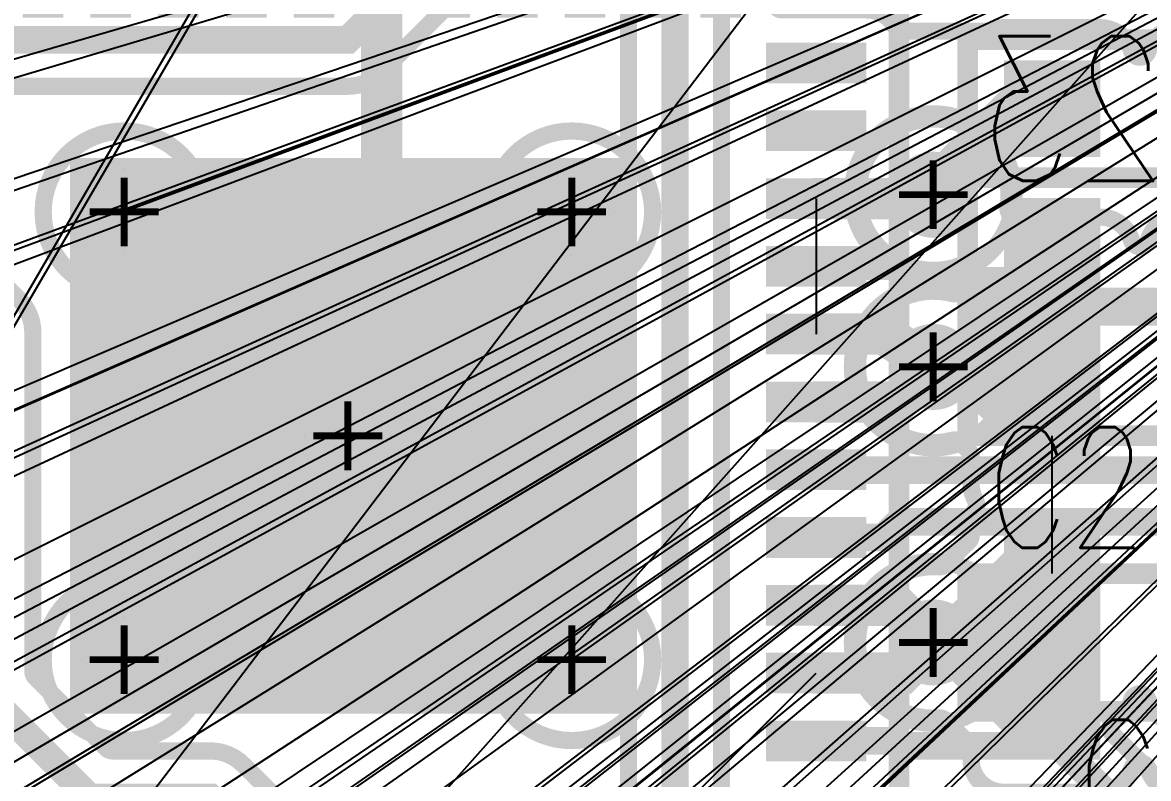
# Model space of a CAD drawing. Extents: x -1.33 to 3.2, y -3.63 to 2.02.
# Drawn here: x -0.4095 to -0.0825, y 1.2455 to 1.465 of the extents above; entities that cross this region are included whole.
import ezdxf
from ezdxf.enums import TextEntityAlignment as Align

# ---------------------------------------------------------------- set-up
doc = ezdxf.new("R2010")
doc.units = 0
for name, pattern in [('SIG_0', [2, 1, 1]), ('SIG_16', [2, 1, 1]), ('SIG_37', [2, 1, 1]), ('SIG_46', [2, 1, 1]), ('SIG_48', [2, 1, 1]), ('SIG_49', [2, 1, 1]), ('SIG_52', [2, 1, 1]), ('SIG_61', [2, 1, 1]), ('SIG_64', [2, 1, 1])]:
    doc.linetypes.add(name, pattern=pattern)
for name, color, linetype in [('DRIL_NPLTE_THRU_01', 16, 'CONTINUOUS'), ('DRIL_NPLTE_THRU_02', 106, 'CONTINUOUS'), ('DRIL_NPLTE_THRU_03', 255, 'CONTINUOUS'), ('DRIL_NPLTE_THRU_04', 176, 'CONTINUOUS'), ('DRIL_PLTE_THRU_01', 16, 'CONTINUOUS'), ('DRIL_PLTE_THRU_02', 106, 'CONTINUOUS'), ('DRIL_PLTE_THRU_03', 255, 'CONTINUOUS'), ('DRIL_PLTE_THRU_04', 176, 'CONTINUOUS'), ('DRIL_SYMBOL', 254, 'CONTINUOUS'), ('LINK_00', 254, 'CONTINUOUS'), ('PADS_BOT', 5, 'CONTINUOUS'), ('PADS_INNER', 1, 'CONTINUOUS'), ('PADS_TOP', 1, 'CONTINUOUS'), ('PART_NAME_123', 255, 'CONTINUOUS'), ('PART_NAME_124', 216, 'CONTINUOUS'), ('PART_TOP_2DLINE_123', 255, 'CONTINUOUS'), ('POUR_VIATHERM_02', 112, 'CONTINUOUS'), ('POUR_VIATHERM_03', 222, 'CONTINUOUS'), ('POUR_VIATHERM_04', 5, 'CONTINUOUS'), ('POUR_VOID_01', 1, 'CONTINUOUS'), ('POUR_VOID_02', 112, 'CONTINUOUS'), ('POUR_VOID_03', 222, 'CONTINUOUS'), ('POUR_VOID_04', 5, 'CONTINUOUS'), ('TRACE_01', 1, 'CONTINUOUS'), ('TRACE_04', 5, 'CONTINUOUS'), ('VIAPTS', 34, 'CONTINUOUS')]:
    doc.layers.add(name, color=color, linetype=linetype)
doc.styles.add('W0$005', font='simplex', dxfattribs={"width": 0.75})
doc.styles.add('W0$006', font='simplex', dxfattribs={"width": 0.75})

# ---------------------------------------------------------------- blocks, each defined once
blk = doc.blocks.new('POUR_VOID_695')
at = {"layer": 'POUR_VOID_01', "const_width": 0.005}
for points in [[(-17.0135, -16.6385, -0.331681), (-17.0226, -16.63171, 0.745359), (-17.0274, -16.63171, -0.208676), (-17.0323, -16.63752, 0.513651), (-17.03296, -16.64153), (-17.00545, -16.66904, -0.198912)], [(-17.1215, -16.11), (-17.1215, -16.3439, -0.198912), (-17.12545, -16.35344), (-17.16268, -16.39067, 0.668179), (-17.16091, -16.39493), (-17.16051, -16.39493, -0.083762), (-17.15739, -16.39546, 0.168706), (-17.15575, -16.39546, -0.083762), (-17.15264, -16.39493), (-17.14083, -16.39493, -0.414214), (-17.13133, -16.40443), (-17.13133, -16.42883, 0.414214), (-17.12883, -16.43133), (-17.10443, -16.43133, -0.272397), (-17.09613, -16.43621, 0.272396), (-17.09394, -16.4375), (-17.0693, -16.4375, 0.103148), (-17.0683, -16.43729, -0.103147), (-17.0645, -16.4365), (-17.0365, -16.4365, -0.331681), (-17.0274, -16.44329, 0.745359), (-17.0226, -16.44329, -0.331681), (-17.0135, -16.4365)]]:
    blk.add_lwpolyline(points, format="xyb", dxfattribs=at)
blk = doc.blocks.new('POUR_OUTLINE_677')
blk.add_blockref('POUR_VOID_695', (0, 0))
blk = doc.blocks.new('POUR_HEADER_0')
blk.add_blockref('POUR_OUTLINE_677', (18, 18))
blk = doc.blocks.new('POUR_VOID_27')
at = {"layer": 'POUR_VOID_04', "const_width": 0.005}
blk.add_lwpolyline([(-16.976, -16.501), (-16.976, -16.529, -0.13165), (-16.97727, -16.53375, 0.267944), (-16.97727, -16.53625, -0.13165), (-16.976, -16.541), (-16.976, -16.569, -0.13165), (-16.97727, -16.57375, 0.267944), (-16.97727, -16.57625, -0.13165), (-16.976, -16.581), (-16.976, -16.609, -0.13165), (-16.97727, -16.61375, 0.267944), (-16.97727, -16.61625, -0.13165), (-16.976, -16.621), (-16.976, -16.649, -0.414214), (-16.9855, -16.6585), (-17.0135, -16.6585, -0.331681), (-17.0226, -16.65171, 0.745359), (-17.0274, -16.65171, -0.331681), (-17.0365, -16.6585), (-17.0645, -16.6585, -0.414214), (-17.074, -16.649), (-17.074, -16.64608, 0.198912), (-17.07473, -16.64431), (-17.08138, -16.63766, 0.218659), (-17.08334, -16.63694, -1.078704), (-17.08334, -16.59306, 0.218659), (-17.08138, -16.59234), (-17.07473, -16.58569, 0.198912), (-17.074, -16.58392), (-17.074, -16.581, -0.13165), (-17.07273, -16.57625, 0.267944), (-17.07273, -16.57375, -0.13165), (-17.074, -16.569), (-17.074, -16.56108, 0.198912), (-17.07473, -16.55931), (-17.07709, -16.55695, 0.265683), (-17.07949, -16.5563, -1.291875), (-17.07949, -16.5137, 0.265683), (-17.07709, -16.51305), (-17.07473, -16.51069, 0.198912), (-17.074, -16.50892), (-17.074, -16.50798, 0.52223), (-17.07737, -16.50563, -3.712306), (-17.06329, -16.48859, 0.463102), (-17.06083, -16.4915), (-17.0365, -16.4915, -0.331681), (-17.0274, -16.49829, 0.745359), (-17.0226, -16.49829, -0.331681), (-17.0135, -16.4915), (-16.9855, -16.4915, -0.414214)], format="xyb", close=True, dxfattribs=at)
blk = doc.blocks.new('POUR_VOID_12')
at = {"layer": 'POUR_VOID_04', "const_width": 0.005}
for points in [[(-16.94514, -16.17423), (-17.06178, -16.29087, 0.832548), (-17.05899, -16.29492, -5.426201), (-17.07008, -16.30601, 0.832548), (-17.07413, -16.30322), (-17.14577, -16.37486, 0.198912), (-17.1465, -16.37663), (-17.1465, -16.70645, 0.218159)], [(-17.1735, -16.70645), (-17.1735, -16.38363, 0.668179), (-17.17777, -16.38186), (-17.24545, -16.44955, -0.198912), (-17.255, -16.4535), (-17.40637, -16.4535, 0.668179), (-17.40814, -16.45777), (-17.35045, -16.51545, -0.198912), (-17.3465, -16.525), (-17.3465, -16.62337, 0.198912), (-17.34577, -16.62514), (-17.32514, -16.64577, 0.198912), (-17.32337, -16.6465), (-17.295, -16.6465, -0.198912), (-17.28545, -16.65045), (-17.16014, -16.77577, 0.198912)]]:
    blk.add_lwpolyline(points, format="xyb", dxfattribs=at)
blk = doc.blocks.new('POUR_OUTLINE_4')
for name in ['POUR_VOID_12', 'POUR_VOID_27']:
    blk.add_blockref(name, (0, 0))
blk = doc.blocks.new('POUR_VIATHERM_284')
at = {"layer": 'POUR_VIATHERM_04'}
for points in [[(-17.19, -16.6075), (-17.19, -16.6075)], [(-17.2025, -16.62), (-17.2025, -16.62)], [(-17.1775, -16.62), (-17.1775, -16.62)], [(-17.19, -16.6325), (-17.19, -16.6325)]]:
    blk.add_lwpolyline(points, dxfattribs=at)
blk = doc.blocks.new('POUR_VIATHERM_361')
at = {"layer": 'POUR_VIATHERM_04'}
for points in [[(-17.255, -16.5425), (-17.255, -16.5425)], [(-17.2675, -16.555), (-17.2675, -16.555)], [(-17.2425, -16.555), (-17.2425, -16.555)], [(-17.255, -16.5675), (-17.255, -16.5675)]]:
    blk.add_lwpolyline(points, dxfattribs=at)
blk = doc.blocks.new('POUR_VIATHERM_362')
at = {"layer": 'POUR_VIATHERM_04'}
for points in [[(-17.19, -16.4775), (-17.19, -16.4775)], [(-17.2025, -16.49), (-17.2025, -16.49)], [(-17.1775, -16.49), (-17.1775, -16.49)], [(-17.19, -16.5025), (-17.19, -16.5025)]]:
    blk.add_lwpolyline(points, dxfattribs=at)
blk = doc.blocks.new('POUR_VIATHERM_376')
at = {"layer": 'POUR_VIATHERM_04'}
for points in [[(-17.32, -16.6075), (-17.32, -16.6075)], [(-17.3325, -16.62), (-17.3325, -16.62)], [(-17.3075, -16.62), (-17.3075, -16.62)], [(-17.32, -16.6325), (-17.32, -16.6325)]]:
    blk.add_lwpolyline(points, dxfattribs=at)
blk = doc.blocks.new('POUR_VIATHERM_377')
at = {"layer": 'POUR_VIATHERM_04'}
for points in [[(-17.32, -16.4775), (-17.32, -16.4775)], [(-17.3325, -16.49), (-17.3325, -16.49)], [(-17.3075, -16.49), (-17.3075, -16.49)], [(-17.32, -16.5025), (-17.32, -16.5025)]]:
    blk.add_lwpolyline(points, dxfattribs=at)
blk = doc.blocks.new('POUR_HEADER_1')
for name in ['POUR_OUTLINE_4', 'POUR_VIATHERM_377', 'POUR_VIATHERM_362', 'POUR_VIATHERM_361', 'POUR_VIATHERM_376', 'POUR_VIATHERM_284']:
    blk.add_blockref(name, (18, 18))
blk = doc.blocks.new('POUR_VOID_1968')
at = {"layer": 'POUR_VOID_02', "const_width": 0.005}
blk.add_lwpolyline([(-17.1085, -16.485, 1), (-17.0615, -16.485, 1)], format="xyb", close=True, dxfattribs=at)
blk = doc.blocks.new('POUR_VOID_1967')
at = {"layer": 'POUR_VOID_02', "const_width": 0.005}
blk.add_lwpolyline([(-17.1085, -16.535, 1), (-17.0615, -16.535, 1)], format="xyb", close=True, dxfattribs=at)
blk = doc.blocks.new('POUR_VOID_1966')
at = {"layer": 'POUR_VOID_02', "const_width": 0.005}
blk.add_lwpolyline([(-17.1085, -16.615, 1), (-17.0615, -16.615, 1)], format="xyb", close=True, dxfattribs=at)
blk = doc.blocks.new('POUR_OUTLINE_1921')
for name in ['POUR_VOID_1968', 'POUR_VOID_1967', 'POUR_VOID_1966']:
    blk.add_blockref(name, (0, 0))
blk = doc.blocks.new('POUR_VIATHERM_2225')
at = {"layer": 'POUR_VIATHERM_02'}
for points in [[(-17.19, -16.6075), (-17.19, -16.6075)], [(-17.2025, -16.62), (-17.2025, -16.62)], [(-17.1775, -16.62), (-17.1775, -16.62)], [(-17.19, -16.6325), (-17.19, -16.6325)]]:
    blk.add_lwpolyline(points, dxfattribs=at)
blk = doc.blocks.new('POUR_VIATHERM_2302')
at = {"layer": 'POUR_VIATHERM_02'}
for points in [[(-17.255, -16.5425), (-17.255, -16.5425)], [(-17.2675, -16.555), (-17.2675, -16.555)], [(-17.2425, -16.555), (-17.2425, -16.555)], [(-17.255, -16.5675), (-17.255, -16.5675)]]:
    blk.add_lwpolyline(points, dxfattribs=at)
blk = doc.blocks.new('POUR_VIATHERM_2303')
at = {"layer": 'POUR_VIATHERM_02'}
for points in [[(-17.19, -16.4775), (-17.19, -16.4775)], [(-17.2025, -16.49), (-17.2025, -16.49)], [(-17.1775, -16.49), (-17.1775, -16.49)], [(-17.19, -16.5025), (-17.19, -16.5025)]]:
    blk.add_lwpolyline(points, dxfattribs=at)
blk = doc.blocks.new('POUR_VIATHERM_2315')
at = {"layer": 'POUR_VIATHERM_02'}
for points in [[(-17.32, -16.6075), (-17.32, -16.6075)], [(-17.3325, -16.62), (-17.3325, -16.62)], [(-17.3075, -16.62), (-17.3075, -16.62)], [(-17.32, -16.6325), (-17.32, -16.6325)]]:
    blk.add_lwpolyline(points, dxfattribs=at)
blk = doc.blocks.new('POUR_VIATHERM_2316')
at = {"layer": 'POUR_VIATHERM_02'}
for points in [[(-17.32, -16.4775), (-17.32, -16.4775)], [(-17.3325, -16.49), (-17.3325, -16.49)], [(-17.3075, -16.49), (-17.3075, -16.49)], [(-17.32, -16.5025), (-17.32, -16.5025)]]:
    blk.add_lwpolyline(points, dxfattribs=at)
blk = doc.blocks.new('POUR_HEADER_2')
for name in ['POUR_OUTLINE_1921', 'POUR_VIATHERM_2316', 'POUR_VIATHERM_2303', 'POUR_VIATHERM_2302', 'POUR_VIATHERM_2315', 'POUR_VIATHERM_2225']:
    blk.add_blockref(name, (18, 18))
blk = doc.blocks.new('POUR_VOID_1787')
at = {"layer": 'POUR_VOID_03', "const_width": 0.005}
blk.add_lwpolyline([(-17.3435, -16.49, 1), (-17.2965, -16.49, 1)], format="xyb", close=True, dxfattribs=at)
blk = doc.blocks.new('POUR_VOID_1786')
at = {"layer": 'POUR_VOID_03', "const_width": 0.005}
blk.add_lwpolyline([(-17.3435, -16.62, 1), (-17.2965, -16.62, 1)], format="xyb", close=True, dxfattribs=at)
blk = doc.blocks.new('POUR_VOID_1767')
at = {"layer": 'POUR_VOID_03', "const_width": 0.005}
blk.add_lwpolyline([(-17.2785, -16.555, 1), (-17.2315, -16.555, 1)], format="xyb", close=True, dxfattribs=at)
blk = doc.blocks.new('POUR_VOID_1753')
at = {"layer": 'POUR_VOID_03', "const_width": 0.005}
blk.add_lwpolyline([(-17.2135, -16.49, 1), (-17.1665, -16.49, 1)], format="xyb", close=True, dxfattribs=at)
blk = doc.blocks.new('POUR_VOID_1752')
at = {"layer": 'POUR_VOID_03', "const_width": 0.005}
blk.add_lwpolyline([(-17.2135, -16.62, 1), (-17.1665, -16.62, 1)], format="xyb", close=True, dxfattribs=at)
blk = doc.blocks.new('POUR_OUTLINE_1392')
for name in ['POUR_VOID_1787', 'POUR_VOID_1753', 'POUR_VOID_1767', 'POUR_VOID_1786', 'POUR_VOID_1752']:
    blk.add_blockref(name, (0, 0))
blk = doc.blocks.new('POUR_VIATHERM_1914')
at = {"layer": 'POUR_VIATHERM_03'}
for points in [[(-17.085, -16.4725), (-17.085, -16.4725)], [(-17.0975, -16.485), (-17.0975, -16.485)], [(-17.0725, -16.485), (-17.0725, -16.485)], [(-17.085, -16.4975), (-17.085, -16.4975)]]:
    blk.add_lwpolyline(points, dxfattribs=at)
blk = doc.blocks.new('POUR_VIATHERM_1915')
at = {"layer": 'POUR_VIATHERM_03'}
for points in [[(-17.085, -16.5225), (-17.085, -16.5225)], [(-17.0975, -16.535), (-17.0975, -16.535)], [(-17.0725, -16.535), (-17.0725, -16.535)], [(-17.085, -16.5475), (-17.085, -16.5475)]]:
    blk.add_lwpolyline(points, dxfattribs=at)
blk = doc.blocks.new('POUR_VIATHERM_1916')
at = {"layer": 'POUR_VIATHERM_03'}
for points in [[(-17.085, -16.6025), (-17.085, -16.6025)], [(-17.0975, -16.615), (-17.0975, -16.615)], [(-17.0725, -16.615), (-17.0725, -16.615)], [(-17.085, -16.6275), (-17.085, -16.6275)]]:
    blk.add_lwpolyline(points, dxfattribs=at)
blk = doc.blocks.new('POUR_HEADER_3')
for name in ['POUR_OUTLINE_1392', 'POUR_VIATHERM_1914', 'POUR_VIATHERM_1915', 'POUR_VIATHERM_1916']:
    blk.add_blockref(name, (18, 15.915))
blk = doc.blocks.new('SMOOTH_0$006')
at = {"const_width": 0.003}
blk.add_lwpolyline([(-0.0015, 0, 1), (0.0015, 0, 1)], format="xyb", close=True, dxfattribs=at)
blk = doc.blocks.new('PART_BODY_TOP_24')
at = {"layer": 'PART_TOP_2DLINE_123', "const_width": 0.006}
blk.add_lwpolyline([(-0.05, -0.02), (0.05, -0.02), (0.05, 0.02), (-0.05, 0.02)], close=True, dxfattribs=at)
at = {"layer": 'PART_TOP_2DLINE_123'}
for p in [(-0.05, 0.02), (0.05, 0.02), (-0.05, -0.02), (0.05, -0.02)]:
    blk.add_blockref('SMOOTH_0$006', p, dxfattribs=at)
blk = doc.blocks.new('DRIL_HOLE_0')
blk.add_lwpolyline([(0, 0, 1), (0, 0, 1)], format="xyb", close=True)
blk = doc.blocks.new('PAD_10')
blk.add_lwpolyline([(0, 0, 1), (0, 0, 1)], format="xyb", close=True)
blk = doc.blocks.new('PAD_12')
at = {"const_width": 0.028}
blk.add_lwpolyline([(-0.014, 0), (0.014, 0)], dxfattribs=at)
blk = doc.blocks.new('STK_TOP_8')
at = {"layer": 'DRIL_PLTE_THRU_01'}
blk.add_blockref('DRIL_HOLE_0', (0, 0), dxfattribs=at)
at = {"layer": 'DRIL_PLTE_THRU_02'}
blk.add_blockref('DRIL_HOLE_0', (0, 0), dxfattribs=at)
at = {"layer": 'DRIL_PLTE_THRU_03'}
blk.add_blockref('DRIL_HOLE_0', (0, 0), dxfattribs=at)
at = {"layer": 'DRIL_PLTE_THRU_04'}
blk.add_blockref('DRIL_HOLE_0', (0, 0), dxfattribs=at)
at = {"layer": 'PADS_BOT'}
blk.add_blockref('PAD_10', (0, 0), dxfattribs=at)
at = {"layer": 'PADS_INNER'}
blk.add_blockref('PAD_10', (0, 0), dxfattribs=at)
at = {"layer": 'PADS_TOP'}
blk.add_blockref('PAD_12', (0, 0), dxfattribs=at)
blk = doc.blocks.new('SYM_TOP_6')
for name, p in [('PART_BODY_TOP_24', (0, 0)), ('STK_TOP_8', (-0.0255, 0)), ('STK_TOP_8', (0.0255, 0))]:
    blk.add_blockref(name, p)
blk = doc.blocks.new('PART_TOP_15')
blk.add_blockref('SYM_TOP_6', (0, 0))
at = {"layer": 'PART_NAME_123', "style": 'W0$005', "width": 0.75}
blk.add_text('C18', height=0.035, dxfattribs=at).set_placement((0.005, 0.055), align=Align.MIDDLE_CENTER)
blk = doc.blocks.new('STK_BOT_8')
at = {"layer": 'DRIL_PLTE_THRU_01'}
blk.add_blockref('DRIL_HOLE_0', (0, 0), dxfattribs=at)
at = {"layer": 'DRIL_PLTE_THRU_02'}
blk.add_blockref('DRIL_HOLE_0', (0, 0), dxfattribs=at)
at = {"layer": 'DRIL_PLTE_THRU_03'}
blk.add_blockref('DRIL_HOLE_0', (0, 0), dxfattribs=at)
at = {"layer": 'DRIL_PLTE_THRU_04'}
blk.add_blockref('DRIL_HOLE_0', (0, 0), dxfattribs=at)
at = {"layer": 'PADS_BOT'}
blk.add_blockref('PAD_12', (0, 0), dxfattribs=at)
at = {"layer": 'PADS_INNER'}
blk.add_blockref('PAD_10', (0, 0), dxfattribs=at)
at = {"layer": 'PADS_TOP'}
blk.add_blockref('PAD_10', (0, 0), dxfattribs=at)
blk = doc.blocks.new('SYM_BOT_6')
for p in [(-0.0255, 0), (0.0255, 0)]:
    blk.add_blockref('STK_BOT_8', p)
blk = doc.blocks.new('PART_BOT_21')
blk.add_blockref('SYM_BOT_6', (0, 0))
at = {"layer": 'PART_NAME_124', "style": 'W0$006', "width": 0.75}
blk.add_text('C23', height=0.042, rotation=180, dxfattribs=at).set_placement((-0.005, -0.055), align=Align.MIDDLE_CENTER)
blk = doc.blocks.new('PART_BOT_22')
blk.add_blockref('SYM_BOT_6', (0, 0))
at = {"layer": 'PART_NAME_124', "style": 'W0$006', "width": 0.75}
blk.add_text('C24', height=0.042, rotation=180, dxfattribs=at).set_placement((0.105, -0.015), align=Align.MIDDLE_CENTER)
blk = doc.blocks.new('PART_TOP_23')
blk.add_blockref('SYM_TOP_6', (0, 0))
at = {"layer": 'PART_NAME_123', "style": 'W0$005', "width": 0.75}
blk.add_text('C25', height=0.035, dxfattribs=at).set_placement((-0.01, -0.035), align=Align.MIDDLE_CENTER)
blk = doc.blocks.new('PART_BOT_61')
blk.add_blockref('SYM_BOT_6', (0, 0))
at = {"layer": 'PART_NAME_124', "style": 'W0$006', "width": 0.75}
blk.add_text('C6', height=0.042, rotation=180, dxfattribs=at).set_placement((0, 0.045), align=Align.MIDDLE_CENTER)
blk = doc.blocks.new('PART_BOT_72')
blk.add_blockref('SYM_BOT_6', (0, 0))
at = {"layer": 'PART_NAME_124', "style": 'W0$006', "width": 0.75}
blk.add_text('C7', height=0.042, rotation=180, dxfattribs=at).set_placement((0.09, 0), align=Align.MIDDLE_CENTER)
blk = doc.blocks.new('PART_TOP_83')
blk.add_blockref('SYM_TOP_6', (0, 0))
at = {"layer": 'PART_NAME_123', "style": 'W0$005', "width": 0.75}
blk.add_text('C8', height=0.035, dxfattribs=at).set_placement((0.005, -0.04), align=Align.MIDDLE_CENTER)
blk = doc.blocks.new('PART_TOP_126')
blk.add_blockref('SYM_TOP_6', (0, 0))
at = {"layer": 'PART_NAME_123', "style": 'W0$005', "width": 0.75}
blk.add_text('R6', height=0.035, rotation=-180, dxfattribs=at).set_placement((-0.08, -0.02), align=Align.MIDDLE_CENTER)
blk = doc.blocks.new('PART_BODY_TOP_31')
at = {"layer": 'PART_TOP_2DLINE_123', "const_width": 0.006}
blk.add_lwpolyline([(-0.16, -0.16), (0.16, -0.16), (0.16, 0.16), (-0.16, 0.16)], close=True, dxfattribs=at)
at = {"layer": 'PART_TOP_2DLINE_123'}
for p in [(-0.16, 0.16), (0.16, 0.16), (-0.16, -0.16), (0.16, -0.16)]:
    blk.add_blockref('SMOOTH_0$006', p, dxfattribs=at)
blk = doc.blocks.new('PAD_30')
at = {"const_width": 0.01181}
blk.add_lwpolyline([(-0.01457, 0), (0.01457, 0)], dxfattribs=at)
blk = doc.blocks.new('STK_TOP_21')
at = {"layer": 'DRIL_NPLTE_THRU_01'}
blk.add_blockref('DRIL_HOLE_0', (0, 0), dxfattribs=at)
at = {"layer": 'DRIL_NPLTE_THRU_02'}
blk.add_blockref('DRIL_HOLE_0', (0, 0), dxfattribs=at)
at = {"layer": 'DRIL_NPLTE_THRU_03'}
blk.add_blockref('DRIL_HOLE_0', (0, 0), dxfattribs=at)
at = {"layer": 'DRIL_NPLTE_THRU_04'}
blk.add_blockref('DRIL_HOLE_0', (0, 0), dxfattribs=at)
at = {"layer": 'PADS_BOT'}
blk.add_blockref('PAD_10', (0, 0), dxfattribs=at)
at = {"layer": 'PADS_INNER'}
blk.add_blockref('PAD_10', (0, 0), dxfattribs=at)
at = {"layer": 'PADS_TOP'}
blk.add_blockref('PAD_30', (0, 0), dxfattribs=at)
blk = doc.blocks.new('STK_TOP_22')
at = {"layer": 'DRIL_NPLTE_THRU_01'}
blk.add_blockref('DRIL_HOLE_0', (0, 0), dxfattribs=at)
at = {"layer": 'DRIL_NPLTE_THRU_02'}
blk.add_blockref('DRIL_HOLE_0', (0, 0), dxfattribs=at)
at = {"layer": 'DRIL_NPLTE_THRU_03'}
blk.add_blockref('DRIL_HOLE_0', (0, 0), dxfattribs=at)
at = {"layer": 'DRIL_NPLTE_THRU_04'}
blk.add_blockref('DRIL_HOLE_0', (0, 0), dxfattribs=at)
at = {"layer": 'PADS_BOT'}
blk.add_blockref('PAD_10', (0, 0), dxfattribs=at)
at = {"layer": 'PADS_INNER'}
blk.add_blockref('PAD_10', (0, 0), dxfattribs=at)
at = {"layer": 'PADS_TOP', "rotation": 90}
blk.add_blockref('PAD_30', (0, 0), dxfattribs=at)
blk = doc.blocks.new('PAD_32')
at = {"const_width": 0.16142}
blk.add_lwpolyline([(-0.08071, 0), (0.08071, 0)], dxfattribs=at)
blk = doc.blocks.new('STK_TOP_23')
at = {"layer": 'DRIL_NPLTE_THRU_01'}
blk.add_blockref('DRIL_HOLE_0', (0, 0), dxfattribs=at)
at = {"layer": 'DRIL_NPLTE_THRU_02'}
blk.add_blockref('DRIL_HOLE_0', (0, 0), dxfattribs=at)
at = {"layer": 'DRIL_NPLTE_THRU_03'}
blk.add_blockref('DRIL_HOLE_0', (0, 0), dxfattribs=at)
at = {"layer": 'DRIL_NPLTE_THRU_04'}
blk.add_blockref('DRIL_HOLE_0', (0, 0), dxfattribs=at)
at = {"layer": 'PADS_BOT'}
blk.add_blockref('PAD_10', (0, 0), dxfattribs=at)
at = {"layer": 'PADS_INNER'}
blk.add_blockref('PAD_10', (0, 0), dxfattribs=at)
at = {"layer": 'PADS_TOP'}
blk.add_blockref('PAD_32', (0, 0), dxfattribs=at)
blk = doc.blocks.new('SYM_TOP_13')
for name, p in [('PART_BODY_TOP_31', (0, 0)), ('STK_TOP_22', (-0.10827, 0.136)), ('STK_TOP_22', (-0.08858, 0.136)), ('STK_TOP_22', (-0.0689, 0.136)), ('STK_TOP_22', (-0.04921, 0.136)), ('STK_TOP_22', (-0.02953, 0.136)), ('STK_TOP_22', (-0.00984, 0.136)), ('STK_TOP_22', (0.00984, 0.136)), ('STK_TOP_22', (0.02953, 0.136)), ('STK_TOP_22', (0.04921, 0.136)), ('STK_TOP_22', (0.0689, 0.136)), ('STK_TOP_22', (0.08858, 0.136)), ('STK_TOP_22', (0.10827, 0.136)), ('STK_TOP_21', (-0.136, 0.10827)), ('STK_TOP_21', (0.136, 0.10827)), ('STK_TOP_21', (-0.136, 0.08858)), ('STK_TOP_21', (0.136, 0.08858)), ('STK_TOP_23', (0, 0)), ('STK_TOP_21', (-0.136, 0.0689)), ('STK_TOP_21', (0.136, 0.0689)), ('STK_TOP_21', (-0.136, 0.04921)), ('STK_TOP_21', (0.136, 0.04921)), ('STK_TOP_21', (-0.136, 0.02953)), ('STK_TOP_21', (0.136, 0.02953)), ('STK_TOP_21', (-0.136, 0.00984)), ('STK_TOP_21', (0.136, 0.00984)), ('STK_TOP_21', (-0.136, -0.00984)), ('STK_TOP_21', (0.136, -0.00984)), ('STK_TOP_21', (-0.136, -0.02953)), ('STK_TOP_21', (0.136, -0.02953)), ('STK_TOP_21', (-0.136, -0.04921)), ('STK_TOP_21', (0.136, -0.04921)), ('STK_TOP_21', (-0.136, -0.0689)), ('STK_TOP_21', (0.136, -0.0689)), ('STK_TOP_21', (-0.136, -0.08858)), ('STK_TOP_21', (0.136, -0.08858)), ('STK_TOP_21', (-0.136, -0.10827)), ('STK_TOP_21', (0.136, -0.10827)), ('STK_TOP_22', (-0.10827, -0.136)), ('STK_TOP_22', (-0.08858, -0.136)), ('STK_TOP_22', (-0.0689, -0.136)), ('STK_TOP_22', (-0.04921, -0.136)), ('STK_TOP_22', (-0.02953, -0.136)), ('STK_TOP_22', (-0.00984, -0.136)), ('STK_TOP_22', (0.00984, -0.136)), ('STK_TOP_22', (0.02953, -0.136)), ('STK_TOP_22', (0.04921, -0.136)), ('STK_TOP_22', (0.0689, -0.136)), ('STK_TOP_22', (0.08858, -0.136)), ('STK_TOP_22', (0.10827, -0.136))]:
    blk.add_blockref(name, p)
blk = doc.blocks.new('PART_TOP_135')
blk.add_blockref('SYM_TOP_13', (0, 0))
blk = doc.blocks.new('SMOOTH_0$015')
at = {"const_width": 0.0075}
blk.add_lwpolyline([(-0.00375, 0, 1), (0.00375, 0, 1)], format="xyb", close=True, dxfattribs=at)
blk = doc.blocks.new('SMOOTH_0$012')
at = {"const_width": 0.006}
blk.add_lwpolyline([(-0.003, 0, 1), (0.003, 0, 1)], format="xyb", close=True, dxfattribs=at)
blk = doc.blocks.new('SMOOTH_0$008')
at = {"const_width": 0.004}
blk.add_lwpolyline([(-0.002, 0, 1), (0.002, 0, 1)], format="xyb", close=True, dxfattribs=at)
blk = doc.blocks.new('DRIL_SYMBOL_0$012')
at = {"layer": 'DRIL_SYMBOL', "const_width": 0.002}
for points in [[(0, -0.01), (0, 0.01)], [(-0.01, 0), (0.01, 0)]]:
    blk.add_lwpolyline(points, dxfattribs=at)
blk = doc.blocks.new('DRIL_HOLE_0$012')
at = {"const_width": 0.006}
blk.add_lwpolyline([(-0.003, 0, 1), (0.003, 0, 1)], format="xyb", close=True, dxfattribs=at)
blk.add_blockref('DRIL_SYMBOL_0$012', (0, 0))
blk = doc.blocks.new('PAD_66')
at = {"const_width": 0.0125}
blk.add_lwpolyline([(0, -0.00625, 1), (0, 0.00625, 1)], format="xyb", close=True, dxfattribs=at)
blk = doc.blocks.new('STK_TOP_3')
at = {"layer": 'DRIL_PLTE_THRU_01'}
blk.add_blockref('DRIL_HOLE_0$012', (0, 0), dxfattribs=at)
at = {"layer": 'DRIL_PLTE_THRU_02'}
blk.add_blockref('DRIL_HOLE_0$012', (0, 0), dxfattribs=at)
at = {"layer": 'DRIL_PLTE_THRU_03'}
blk.add_blockref('DRIL_HOLE_0$012', (0, 0), dxfattribs=at)
at = {"layer": 'DRIL_PLTE_THRU_04'}
blk.add_blockref('DRIL_HOLE_0$012', (0, 0), dxfattribs=at)
at = {"layer": 'PADS_BOT'}
blk.add_blockref('PAD_66', (0, 0), dxfattribs=at)
at = {"layer": 'PADS_INNER'}
blk.add_blockref('PAD_66', (0, 0), dxfattribs=at)
at = {"layer": 'PADS_TOP'}
blk.add_blockref('PAD_66', (0, 0), dxfattribs=at)
blk = doc.blocks.new('SYM_TOP_1')
blk.add_blockref('STK_TOP_3', (0, 0))

msp = doc.modelspace()

# ---------------------------------------------------------------- linework, layer by layer
at = {"layer": 'LINK_00', "linetype": 'SIG_52'}
for p, q in [((-0.88, 0.575), (-0.22, 1.71)), ((-0.88, 0.575), (-0.27, 1.62)), ((-0.88, 0.575), (-0.11, 1.585)), ((-0.88, 0.575), (-0.035, 1.525)), ((-0.179, 1.4139), (-0.179, 1.37453)), ((-0.1105, 1.305), (-0.1105, 1.345)), ((-0.2461, 1.209), (-0.179, 1.2761))]:
    msp.add_line(p, q, dxfattribs=at)
at = {"layer": 'LINK_00', "linetype": 'SIG_0'}
for q in [(-1.065, 1.04), (-1.065, 0.925), (-1.065, 0.82), (-1.065, 1.265), (-1.065, 1.16), (-1.065, 0.535), (-1.065, 0.72), (-1.065, 0.15), (-1.065, 0.63), (-1.065, 0.245), (-1.065, 0.335), (-1.065, 0.44), (-1.025, 0.605), (-1, 1.095), (-0.995, 1.215), (-0.995, 0.975), (-0.976, 0.815), (-0.975, 0.675), (-0.965, 0.34), (-0.94, 0.6295), (-0.94, 1.24), (-0.93, 1.03), (-0.92, 0.935), (-0.92, 1.14), (-0.91579, 0.41374), (-0.895, 1.22), (-0.895, 1.305), (-0.865, 0.97), (-0.86, 1.125), (-0.85, 0.655), (-0.84, 0.7855), (-0.84, 0.4345), (-0.82, 0.88), (-0.82, 1.155), (-0.81, 0.655), (-0.8, 1.065), (-0.8, 0.7855), (-0.77, 1.26), (-0.76, 0.945), (-0.755, 0.815), (-0.74, 0.705), (-0.725, 1.08), (-0.715, 0.965), (-0.69, 0.61), (-0.66, 0.7755), (-0.66, 0.905), (-0.655, 1.045), (-0.635, 1.255), (-0.62, 0.7755), (-0.58, 1.225), (-0.57, 1.005), (-0.54, 1.225), (-0.525, 1.07), (-0.5245, 0.77), (-0.52, 0.905), (-0.515, 1.19), (-0.5145, 1.115), (-0.48, 1.06), (-0.43, 0.99), (-0.395, 0.93), (-0.38, 1.41), (-0.35, 0.985), (-0.34, 1.11), (-0.34, 1.15), (-0.305, 1.04), (-0.25, 1.28), (-0.195, 1.15)]:
    msp.add_line((0.28, 1.655), q, dxfattribs=at)
at = {"layer": 'TRACE_01', "linetype": 'SIG_0'}
for points, const_width in [([(-0.315, 1.345), (-0.30516, 1.345), (-0.30516, 1.481)], 0.012), ([(-0.315, 1.345), (-0.38, 1.41)], 0.015), ([(-0.315, 1.345), (-0.25, 1.41)], 0.015), ([(-0.38, 1.28), (-0.315, 1.345)], 0.015), ([(-0.25, 1.28), (-0.315, 1.345)], 0.015)]:
    msp.add_lwpolyline(points, dxfattribs=dict(at, const_width=const_width))
at = {"layer": 'TRACE_01', "linetype": 'SIG_52'}
for points, const_width in [([(-0.145, 1.415), (-0.12, 1.44), (-0.1105, 1.44)], 0.015), ([(-0.179, 1.4139), (-0.145, 1.4139), (-0.145, 1.415)], 0.012), ([(-0.145, 1.365), (-0.15929, 1.37453), (-0.179, 1.37453)], 0.012), ([(-0.179, 1.35484), (-0.15516, 1.35484), (-0.145, 1.365)], 0.012), ([(-0.145, 1.365), (-0.1105, 1.365)], 0.015), ([(-0.145, 1.285), (-0.15579, 1.29579), (-0.179, 1.29579)], 0.012), ([(-0.145, 1.285), (-0.1105, 1.285)], 0.015), ([(-0.179, 1.2761), (-0.1539, 1.2761), (-0.145, 1.285)], 0.012)]:
    msp.add_lwpolyline(points, dxfattribs=dict(at, const_width=const_width))
at = {"layer": 'TRACE_01', "linetype": 'SIG_46', "const_width": 0.008}
for points in [[(-0.15079, 1.39), (-0.1205, 1.39), (-0.1105, 1.4)], [(-0.15079, 1.39), (-0.155, 1.39421), (-0.179, 1.39421)]]:
    msp.add_lwpolyline(points, dxfattribs=at)
at = {"layer": 'TRACE_01', "linetype": 'SIG_49', "const_width": 0.008}
for points in [[(-0.179, 1.335), (-0.005, 1.335), (0.00441, 1.34441), (0.00441, 1.36043)], [(-0.179, 1.335), (-0.179, 1.33516)]]:
    msp.add_lwpolyline(points, dxfattribs=at)
at = {"layer": 'TRACE_01', "linetype": 'SIG_48', "const_width": 0.008}
msp.add_lwpolyline([(-0.179, 1.31547), (-0.15953, 1.31547), (-0.155, 1.32), (-0.015, 1.32)], dxfattribs=at)
at = {"layer": 'TRACE_01', "linetype": 'SIG_16', "const_width": 0.008}
msp.add_lwpolyline([(-0.04669, 1.1365), (-0.065, 1.1365), (-0.065, 1.17), (-0.075, 1.18), (-0.075, 1.22142), (-0.10858, 1.255), (-0.15358, 1.255), (-0.155, 1.25642), (-0.179, 1.25642)], dxfattribs=at)
at = {"layer": 'TRACE_04', "linetype": 'SIG_61', "const_width": 0.008}
msp.add_lwpolyline([(-0.53, 1.445), (-0.515, 1.46), (-0.315, 1.46), (0.015, 1.79), (0.19, 1.79), (0.245, 1.845), (0.385, 1.845), (0.44, 1.9)], dxfattribs=at)
at = {"layer": 'TRACE_04', "linetype": 'SIG_64', "const_width": 0.008}
msp.add_lwpolyline([(-0.22, 1.175), (-0.22, 1.53), (-0.01, 1.74), (0.045, 1.74), (0.07, 1.765), (0.095, 1.765)], dxfattribs=at)
at = {"layer": 'TRACE_04', "linetype": 'SIG_37', "const_width": 0.008}
msp.add_lwpolyline([(-0.505, 1.435), (-0.48, 1.435), (-0.42, 1.375), (-0.42, 1.27), (-0.39, 1.24), (-0.355, 1.24), (-0.225, 1.11), (0.235, 1.11), (0.28, 1.065), (0.67, 1.065), (0.695, 1.04)], dxfattribs=at)
at = {"layer": 'TRACE_04', "linetype": 'SIG_52', "const_width": 0.015}
for points in [[(-0.135, 1.365), (-0.115, 1.385), (-0.1105, 1.385)], [(-0.145, 1.365), (-0.135, 1.365), (-0.115, 1.345), (-0.1105, 1.345)], [(-0.135, 1.365), (-0.115, 1.345), (-0.1105, 1.345)], [(-0.145, 1.285), (-0.14, 1.285), (-0.12, 1.305), (-0.1105, 1.305)], [(-0.145, 1.285), (-0.14, 1.285), (-0.12, 1.265), (-0.1105, 1.265)]]:
    msp.add_lwpolyline(points, dxfattribs=at)

# ---------------------------------------------------------------- block references
at = {"linetype": 'SIG_0'}
for name in ['POUR_HEADER_0', 'POUR_HEADER_1', 'POUR_HEADER_2']:
    msp.add_blockref(name, (-1.06, -0.1), dxfattribs=at)
at = {"linetype": 'SIG_52'}
msp.add_blockref('POUR_HEADER_3', (-1.06, 1.985), dxfattribs=at)
for name, p in [('PART_TOP_135', (-0.315, 1.345)), ('PART_TOP_15', (-0.085, 1.44)), ('PART_TOP_23', (-0.085, 1.365)), ('PART_TOP_83', (-0.085, 1.285))]:
    msp.add_blockref(name, p)
at = {"xscale": -1, "rotation": -180}
for name, p in [('PART_BOT_21', (-0.085, 1.385)), ('PART_BOT_22', (-0.085, 1.345)), ('PART_BOT_72', (-0.085, 1.305)), ('PART_BOT_61', (-0.085, 1.265))]:
    msp.add_blockref(name, p, dxfattribs=at)
at = {"rotation": 180}
msp.add_blockref('PART_TOP_126', (-0.085, 1.4), dxfattribs=at)
at = {"layer": 'TRACE_01'}
for name, p in [('SMOOTH_0$015', (-0.12, 1.44)), ('SMOOTH_0$015', (-0.1105, 1.44)), ('SMOOTH_0$015', (-0.145, 1.415)), ('SMOOTH_0$012', (-0.179, 1.4139)), ('SMOOTH_0$012', (-0.145, 1.415)), ('SMOOTH_0$012', (-0.145, 1.4139)), ('SMOOTH_0$015', (-0.38, 1.41)), ('SMOOTH_0$015', (-0.25, 1.41)), ('SMOOTH_0$008', (-0.1105, 1.4)), ('SMOOTH_0$008', (-0.179, 1.39421)), ('SMOOTH_0$008', (-0.155, 1.39421)), ('SMOOTH_0$008', (-0.15079, 1.39)), ('SMOOTH_0$008', (-0.15079, 1.39)), ('SMOOTH_0$008', (-0.1205, 1.39)), ('SMOOTH_0$012', (-0.179, 1.37453)), ('SMOOTH_0$012', (-0.15929, 1.37453)), ('SMOOTH_0$015', (-0.145, 1.365)), ('SMOOTH_0$012', (-0.145, 1.365)), ('SMOOTH_0$012', (-0.145, 1.365)), ('SMOOTH_0$015', (-0.1105, 1.365)), ('SMOOTH_0$012', (-0.179, 1.35484)), ('SMOOTH_0$012', (-0.15516, 1.35484)), ('SMOOTH_0$015', (-0.315, 1.345)), ('SMOOTH_0$015', (-0.315, 1.345)), ('SMOOTH_0$015', (-0.315, 1.345)), ('SMOOTH_0$015', (-0.315, 1.345)), ('SMOOTH_0$012', (-0.315, 1.345)), ('SMOOTH_0$012', (-0.30516, 1.345)), ('SMOOTH_0$008', (-0.179, 1.33516)), ('SMOOTH_0$008', (-0.179, 1.335)), ('SMOOTH_0$008', (-0.179, 1.335)), ('SMOOTH_0$008', (-0.155, 1.32)), ('SMOOTH_0$008', (-0.179, 1.31547)), ('SMOOTH_0$008', (-0.15953, 1.31547)), ('SMOOTH_0$012', (-0.179, 1.29579)), ('SMOOTH_0$012', (-0.15579, 1.29579)), ('SMOOTH_0$015', (-0.145, 1.285)), ('SMOOTH_0$015', (-0.1105, 1.285)), ('SMOOTH_0$012', (-0.145, 1.285)), ('SMOOTH_0$012', (-0.145, 1.285)), ('SMOOTH_0$015', (-0.38, 1.28)), ('SMOOTH_0$015', (-0.25, 1.28)), ('SMOOTH_0$012', (-0.179, 1.2761)), ('SMOOTH_0$012', (-0.1539, 1.2761)), ('SMOOTH_0$008', (-0.179, 1.25642)), ('SMOOTH_0$008', (-0.155, 1.25642)), ('SMOOTH_0$008', (-0.15358, 1.255)), ('SMOOTH_0$008', (-0.10858, 1.255))]:
    msp.add_blockref(name, p, dxfattribs=at)
at = {"layer": 'TRACE_04'}
for name, p in [('SMOOTH_0$008', (-0.315, 1.46)), ('SMOOTH_0$015', (-0.115, 1.385)), ('SMOOTH_0$015', (-0.1105, 1.385)), ('SMOOTH_0$015', (-0.145, 1.365)), ('SMOOTH_0$015', (-0.135, 1.365)), ('SMOOTH_0$015', (-0.135, 1.365)), ('SMOOTH_0$015', (-0.135, 1.365)), ('SMOOTH_0$015', (-0.115, 1.345)), ('SMOOTH_0$015', (-0.115, 1.345)), ('SMOOTH_0$015', (-0.1105, 1.345)), ('SMOOTH_0$015', (-0.1105, 1.345)), ('SMOOTH_0$015', (-0.12, 1.305)), ('SMOOTH_0$015', (-0.1105, 1.305)), ('SMOOTH_0$015', (-0.145, 1.285)), ('SMOOTH_0$015', (-0.145, 1.285)), ('SMOOTH_0$015', (-0.14, 1.285)), ('SMOOTH_0$015', (-0.14, 1.285)), ('SMOOTH_0$015', (-0.12, 1.265)), ('SMOOTH_0$015', (-0.1105, 1.265))]:
    msp.add_blockref(name, p, dxfattribs=at)
at = {"layer": 'VIAPTS', "linetype": 'SIG_52'}
for p in [(-0.145, 1.415), (-0.145, 1.365), (-0.145, 1.285)]:
    msp.add_blockref('SYM_TOP_1', p, dxfattribs=at)
at = {"layer": 'VIAPTS', "linetype": 'SIG_0'}
for p in [(-0.38, 1.41), (-0.25, 1.41), (-0.315, 1.345), (-0.38, 1.28), (-0.25, 1.28)]:
    msp.add_blockref('SYM_TOP_1', p, dxfattribs=at)

doc.saveas('drawing.dxf')
